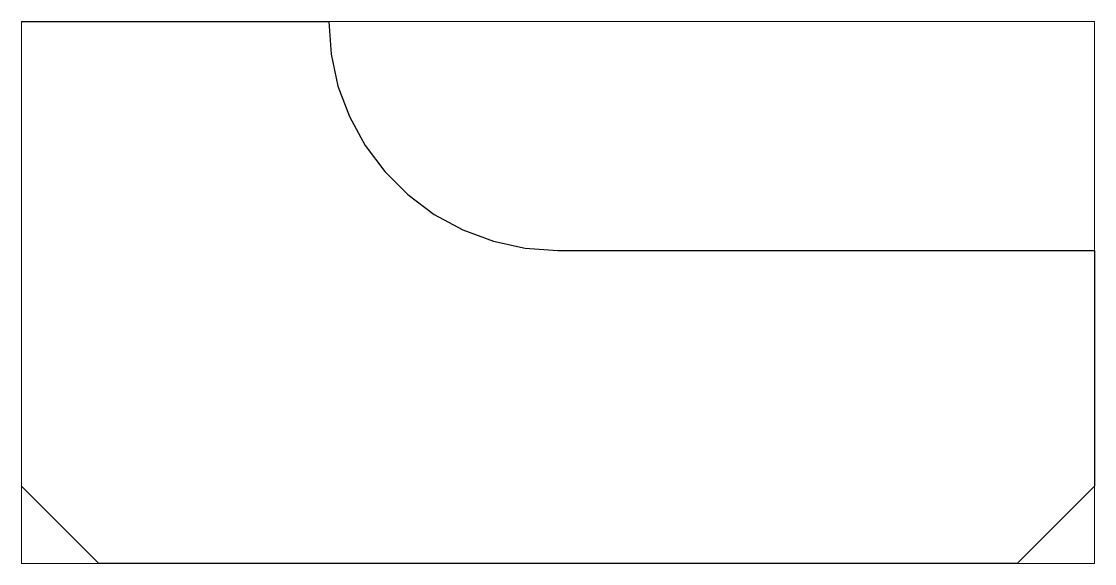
# Paper-space layout 'Layout1' of a CAD drawing. Header units: millimetres. Extents: x 0 to 257, y 33 to 162.
# The model-space entities are those that its viewports show. They can reach past a viewport. Long polylines and large blocks are cut down to what shows.
import ezdxf

# ---------------------------------------------------------------- set-up
doc = ezdxf.new("R2010")
doc.units = ezdxf.units.MM
doc.header["$LTSCALE"] = 10
doc.layers.add('MEMBERS', color=5, linetype='Continuous')

msp = doc.modelspace()

# ---------------------------------------------------------------- linework, layer by layer
at = {"layer": 'MEMBERS', "color": 3, "linetype": 'Continuous'}
for p, q in [((0, -49.96), (0, 69.96)), ((0, 69.96), (79.32, 69.96)), ((79.32, 69.96), (79.92, 61.55)), ((79.92, 61.55), (81.71, 53.3)), ((81.71, 53.3), (84.66, 45.39)), ((84.66, 45.39), (88.71, 37.98)), ((88.71, 37.98), (93.77, 31.23)), ((93.77, 31.23), (99.73, 25.26)), ((99.73, 25.26), (106.54, 20.17)), ((106.54, 20.17), (113.9, 16.16)), ((113.9, 16.16), (121.81, 13.21)), ((121.81, 13.21), (130.05, 11.41)), ((130.05, 11.41), (138.47, 10.81)), ((138.47, 10.81), (276.99, 10.81)), ((276.99, 10.81), (276.99, -49.96)), ((20, -69.96), (0, -49.96)), ((276.99, -49.96), (256.99, -69.96)), ((256.99, -69.96), (20, -69.96))]:
    msp.add_line(p, q, dxfattribs=at)

psp = doc.layouts.get("Layout1")

# ---------------------------------------------------------------- viewports
at = {"layer": '0'}
psp.add_viewport(center=(128.5, 97.5), size=(257, 129.8296), view_center_point=(138.5, 0), view_height=139.9299, dxfattribs=at)

doc.saveas('drawing.dxf')
